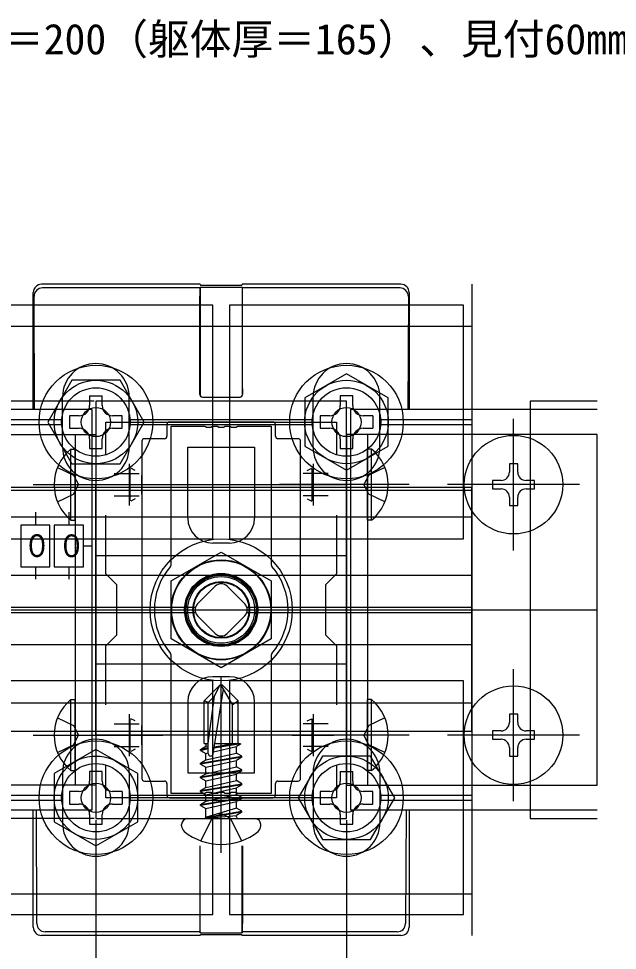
# Model space of a CAD drawing. Units: millimetres, scale not verified. Extents: x -875 to 875, y -1300 to 1292.
# Drawn here: x 551.3 to 694.7, y -1163.8 to -940.6 of the extents above; entities that cross this region are included whole.
import ezdxf
from ezdxf.enums import TextEntityAlignment as Align

# ---------------------------------------------------------------- set-up
doc = ezdxf.new("R2010")
doc.units = ezdxf.units.MM
doc.header["$LTSCALE"] = 8
for name, color, linetype in [('0-1_USER1', 3, 'Continuous'), ('0-2_YKK_11', 7, 'Continuous'), ('0-4_YKK_12', 2, 'Continuous'), ('0-5_YKK_13', 4, 'Continuous'), ('0-7_YKK_D', 6, 'Continuous'), ('0-9_YSS_K', 3, 'Continuous')]:
    doc.layers.add(name, color=color, linetype=linetype)
doc.styles.add('ＭＳ ゴシック', font='')
doc.styles.get('ＭＳ ゴシック').set_extended_font_data('MS Gothic')

msp = doc.modelspace()

# ---------------------------------------------------------------- linework, layer by layer
at = {"layer": '0-2_YKK_11'}
for p, q in [((577.8, -1047.217), (577.8, -1057.217)), ((621.8, -1047.217), (621.8, -1057.217)), ((572.8, -1052.217), (582.8, -1052.217)), ((616.8, -1052.217), (626.8, -1052.217)), ((577.8, -1107.217), (577.8, -1117.217)), ((621.8, -1107.217), (621.8, -1117.217)), ((572.8, -1112.217), (582.8, -1112.217)), ((616.8, -1112.217), (626.8, -1112.217))]:
    msp.add_line(p, q, dxfattribs=at)
msp.add_lwpolyline([(569.8, -1032.217), (569.8, -1132.217), (629.8, -1132.217), (629.8, -1032.217)], close=True, dxfattribs=at)
for points in [[(572.2, -1044.951), (572.2, -1037.217), (627.4, -1037.217), (627.4, -1044.951)], [(572.2, -1104.951), (572.2, -1090.817), (574.8, -1088.217), (574.8, -1076.217), (572.2, -1073.617), (572.2, -1059.484)], [(627.4, -1059.484), (627.4, -1073.617), (624.8, -1076.217), (624.8, -1088.217), (627.4, -1090.817), (627.4, -1104.951)], [(627.4, -1119.484), (627.4, -1127.217), (572.2, -1127.217), (572.2, -1119.484)]]:
    msp.add_lwpolyline(points, dxfattribs=at)
at = {"layer": '0-4_YKK_12'}
for p, q in [((568.8, -1034.217), (509.8, -1034.217)), ((568.8, -1034.217), (568.8, -1130.217)), ((689.8, -1034.217), (630.8, -1034.217)), ((630.8, -1034.217), (630.8, -1130.217)), ((568.8, -1130.217), (509.8, -1130.217)), ((689.8, -1130.217), (630.8, -1130.217))]:
    msp.add_line(p, q, dxfattribs=at)
msp.add_circle((599.8, -1082.217), 12, dxfattribs=at)
at = {"layer": '0-5_YKK_13'}
for p, q in [((594.8, -1004.217), (556.8, -1004.217)), ((594.8, -1004.217), (594.87, -1004.428)), ((604.73, -1004.428), (604.8, -1004.217)), ((642.8, -1004.217), (604.8, -1004.217)), ((659.8, -1004.217), (659.8, -1160.217)), ((554.8, -1034.217), (554.8, -1006.217)), ((594.728, -1005.102), (556.982, -1005.102)), ((594.728, -1005.102), (594.798, -1004.892)), ((594.798, -1004.892), (604.802, -1004.892)), ((594.87, -1004.428), (604.73, -1004.428)), ((604.872, -1005.102), (604.802, -1004.892)), ((642.618, -1005.102), (604.872, -1005.102)), ((644.8, -1006.217), (644.8, -1034.217)), ((555.106, -1034.217), (554.982, -1007.111)), ((644.618, -1007.111), (644.494, -1034.217)), ((539.8, -1014.217), (659.8, -1014.217)), ((568.3, -1030.917), (568.3, -1033.217)), ((568.3, -1030.917), (571.3, -1030.917)), ((571.3, -1033.217), (571.3, -1030.917)), ((631.3, -1030.917), (628.3, -1030.917)), ((628.3, -1030.917), (628.3, -1033.217)), ((631.3, -1033.217), (631.3, -1030.917)), ((561.8, -1043.217), (561.8, -1031.217)), ((577.8, -1043.217), (577.8, -1031.217)), ((595.295, -1031.252), (604.305, -1031.252)), ((595.33, -1031.217), (604.27, -1031.217)), ((621.8, -1043.217), (621.8, -1031.217)), ((637.8, -1043.217), (637.8, -1031.217)), ((539.8, -1036.617), (561.8, -1036.617)), ((539.8, -1037.817), (561.8, -1037.817)), ((563.5, -1035.717), (563.5, -1038.717)), ((565.8, -1035.717), (563.5, -1035.717)), ((576.1, -1035.717), (573.8, -1035.717)), ((576.1, -1038.717), (576.1, -1035.717)), ((577.8, -1036.617), (621.8, -1036.617)), ((577.8, -1037.817), (621.8, -1037.817)), ((586.8, -1037.817), (586.8, -1040.617)), ((612.2, -1037.217), (587.4, -1037.217)), ((612.8, -1040.617), (612.8, -1037.817)), ((625.8, -1035.717), (623.5, -1035.717)), ((636.1, -1035.717), (633.8, -1035.717)), ((636.1, -1035.717), (636.1, -1038.717)), ((637.8, -1036.617), (659.8, -1036.617)), ((637.8, -1037.817), (659.8, -1037.817)), ((669.8, -1068.017), (669.8, -1036.417)), ((563.5, -1038.717), (565.8, -1038.717)), ((573.8, -1038.717), (576.1, -1038.717)), ((633.8, -1038.717), (636.1, -1038.717)), ((564.8, -1040.217), (564.8, -1124.217)), ((568.3, -1041.217), (568.3, -1043.517)), ((580.8, -1041.817), (580.8, -1122.617)), ((586.2, -1041.217), (581.4, -1041.217)), ((618.2, -1041.217), (613.4, -1041.217)), ((618.8, -1122.617), (618.8, -1041.817)), ((628.3, -1041.217), (628.3, -1043.517)), ((631.3, -1043.517), (631.3, -1041.217)), ((634.8, -1040.217), (634.8, -1124.217)), ((564.8, -1060.717), (564.8, -1043.717)), ((628.3, -1043.517), (631.3, -1043.517)), ((634.8, -1060.717), (634.8, -1043.717)), ((578, -1056.119), (578, -1048.316)), ((579.222, -1048.829), (578.129, -1048.282)), ((620.378, -1048.829), (621.471, -1048.282)), ((621.6, -1056.119), (621.6, -1048.316)), ((670.8, -1049.217), (670.8, -1047.217)), ((574.199, -1049.526), (580.191, -1049.526)), ((580.8, -1054.527), (580.8, -1049.908)), ((618.8, -1054.527), (618.8, -1049.908)), ((625.401, -1049.526), (619.409, -1049.526)), ((554.8, -1052.217), (585.8, -1052.217)), ((644.8, -1052.217), (613.8, -1052.217)), ((685.6, -1052.217), (654, -1052.217)), ((659.8, -1053.499), (659.8, -1052.801)), ((659.8, -1111.278), (659.8, -1053.499)), ((574.199, -1054.909), (580.191, -1054.909)), ((579.222, -1055.606), (578.129, -1056.153)), ((625.401, -1054.909), (619.409, -1054.909)), ((620.378, -1055.606), (621.471, -1056.153)), ((539.8, -1059.917), (659.8, -1059.917)), ((555.3, -1058.798), (555.3, -1061.917)), ((563.3, -1058.798), (563.3, -1061.917)), ((563.782, -1060.717), (564.8, -1060.717)), ((635.818, -1060.717), (634.8, -1060.717)), ((601.8, -1066.217), (597.8, -1066.217)), ((568.869, -1066.917), (566.8, -1066.917)), ((555.3, -1071.917), (555.3, -1074.867)), ((563.3, -1071.917), (563.3, -1074.867)), ((539.8, -1073.917), (659.8, -1073.917)), ((594.143, -1080.803), (598.386, -1076.561)), ((601.214, -1076.561), (605.457, -1080.803)), ((593.649, -1081.617), (539.8, -1081.617)), ((659.8, -1081.617), (605.951, -1081.617)), ((539.8, -1082.817), (593.649, -1082.817)), ((598.386, -1087.874), (594.143, -1083.632)), ((605.457, -1083.632), (601.214, -1087.874)), ((605.951, -1082.817), (659.8, -1082.817)), ((539.8, -1090.517), (659.8, -1090.517)), ((669.8, -1128.017), (669.8, -1096.417)), ((599.45, -1100.217), (595.7, -1103.967)), ((601.8, -1098.217), (597.8, -1098.217)), ((598.213, -1102.869), (599.45, -1100.217)), ((600.15, -1100.217), (599.45, -1100.217)), ((599.8, -1140.417), (599.8, -1098.214)), ((602.5, -1104.894), (599.8, -1100.217)), ((600.15, -1100.217), (603.9, -1103.967)), ((597.87, -1116.723), (600.379, -1101.22)), ((539.8, -1104.517), (659.8, -1104.517)), ((564.8, -1120.717), (564.8, -1103.717)), ((595.7, -1114.217), (595.7, -1103.967)), ((596.7, -1104.382), (595.7, -1103.967)), ((596.7, -1114.217), (598.213, -1102.869)), ((603.9, -1114.217), (603.9, -1103.967)), ((634.8, -1120.717), (634.8, -1103.717)), ((578, -1116.119), (578, -1108.316)), ((579.222, -1108.829), (578.129, -1108.282)), ((620.378, -1108.829), (621.471, -1108.282)), ((621.6, -1116.119), (621.6, -1108.316)), ((670.8, -1109.217), (670.8, -1107.217)), ((539.8, -1111.278), (659.8, -1111.278)), ((574.199, -1109.526), (580.191, -1109.526)), ((580.8, -1114.527), (580.8, -1109.908)), ((618.8, -1114.527), (618.8, -1109.908)), ((625.401, -1109.526), (619.409, -1109.526)), ((554.8, -1112.217), (585.8, -1112.217)), ((644.8, -1112.217), (613.8, -1112.217)), ((685.6, -1112.217), (654, -1112.217)), ((574.199, -1114.909), (580.191, -1114.909)), ((579.222, -1115.606), (578.129, -1116.153)), ((594.856, -1115.624), (596.151, -1114.877)), ((594.856, -1115.624), (596.7, -1115.208)), ((594.856, -1115.86), (596.7, -1115.443)), ((594.856, -1115.86), (594.856, -1115.624)), ((594.856, -1115.86), (596.151, -1116.607)), ((595.7, -1114.217), (596.7, -1114.217)), ((596.151, -1114.217), (596.151, -1114.877)), ((596.151, -1114.877), (596.7, -1114.753)), ((597.955, -1116.2), (603.449, -1114.959)), ((604.421, -1114.265), (598.097, -1115.32)), ((603.298, -1114.217), (598.136, -1115.078)), ((599.071, -1114.217), (598.245, -1114.404)), ((598.275, -1114.217), (603.9, -1114.217)), ((604.421, -1114.398), (603.449, -1114.959)), ((603.449, -1116.525), (603.449, -1114.959)), ((604.421, -1114.265), (603.9, -1114.217)), ((604.421, -1114.265), (604.422, -1114.265)), ((604.421, -1114.265), (604.421, -1114.398)), ((625.401, -1114.909), (619.409, -1114.909)), ((620.378, -1115.606), (621.471, -1116.153)), ((594.856, -1118.92), (604.744, -1117.272)), ((604.744, -1117.508), (594.856, -1119.155)), ((594.856, -1118.92), (596.151, -1118.172)), ((596.151, -1116.607), (596.7, -1116.483)), ((596.151, -1118.172), (603.449, -1116.525)), ((596.151, -1118.172), (596.151, -1116.607)), ((604.744, -1117.272), (603.449, -1116.525)), ((604.744, -1117.508), (603.449, -1118.255)), ((604.744, -1117.508), (604.744, -1117.272)), ((594.856, -1119.155), (594.856, -1118.92)), ((594.856, -1119.155), (596.151, -1119.903)), ((596.151, -1119.903), (603.449, -1118.255)), ((596.151, -1121.468), (603.449, -1119.82)), ((596.151, -1121.468), (596.151, -1119.903)), ((603.449, -1119.82), (603.449, -1118.255)), ((604.744, -1120.568), (603.449, -1119.82)), ((561.8, -1121.217), (561.8, -1133.217)), ((563.782, -1120.717), (564.8, -1120.717)), ((571.3, -1120.917), (568.3, -1120.917)), ((568.3, -1120.917), (568.3, -1123.217)), ((571.3, -1123.217), (571.3, -1120.917)), ((577.8, -1121.217), (577.8, -1133.217)), ((594.856, -1122.216), (604.744, -1120.568)), ((604.744, -1120.803), (594.856, -1122.451)), ((594.856, -1122.216), (596.151, -1121.468)), ((594.856, -1122.451), (594.856, -1122.216)), ((594.856, -1122.451), (596.151, -1123.199)), ((596.151, -1123.199), (603.449, -1121.551)), ((604.744, -1120.803), (603.449, -1121.551)), ((603.449, -1123.116), (603.449, -1121.551)), ((604.744, -1120.803), (604.744, -1120.568)), ((621.8, -1121.217), (621.8, -1133.217)), ((628.3, -1120.917), (628.3, -1123.217)), ((628.3, -1120.917), (631.3, -1120.917)), ((631.3, -1123.217), (631.3, -1120.917)), ((635.818, -1120.717), (634.8, -1120.717)), ((637.8, -1121.217), (637.8, -1133.217)), ((581.4, -1123.217), (586.2, -1123.217)), ((586.8, -1123.817), (586.8, -1126.617)), ((594.856, -1125.511), (604.744, -1123.864)), ((604.744, -1124.099), (594.856, -1125.747)), ((594.856, -1125.511), (596.151, -1124.764)), ((596.151, -1124.764), (603.449, -1123.116)), ((596.151, -1124.764), (596.151, -1123.199)), ((596.151, -1126.494), (603.449, -1124.847)), ((604.744, -1123.864), (603.449, -1123.116)), ((604.744, -1124.099), (603.449, -1124.847)), ((603.449, -1126.412), (603.449, -1124.847)), ((604.744, -1124.099), (604.744, -1123.864)), ((612.8, -1126.617), (612.8, -1123.817)), ((613.4, -1123.217), (618.2, -1123.217)), ((539.8, -1126.617), (561.8, -1126.617)), ((565.8, -1125.717), (563.5, -1125.717)), ((576.1, -1125.717), (573.8, -1125.717)), ((576.1, -1125.717), (576.1, -1128.717)), ((577.8, -1126.617), (621.8, -1126.617)), ((594.856, -1125.747), (594.856, -1125.511)), ((594.856, -1125.747), (596.151, -1126.494)), ((596.151, -1128.06), (603.449, -1126.412)), ((596.151, -1128.06), (596.151, -1126.494)), ((604.744, -1127.395), (604.744, -1127.159)), ((623.5, -1125.717), (623.5, -1128.717)), ((625.8, -1125.717), (623.5, -1125.717)), ((636.1, -1125.717), (633.8, -1125.717)), ((636.1, -1128.717), (636.1, -1125.717)), ((637.8, -1126.617), (659.8, -1126.617)), ((539.8, -1127.817), (561.8, -1127.817)), ((573.8, -1128.717), (576.1, -1128.717)), ((577.8, -1127.817), (621.8, -1127.817)), ((587.4, -1127.217), (612.2, -1127.217)), ((604.744, -1127.395), (594.856, -1129.043)), ((594.856, -1128.807), (596.151, -1128.06)), ((594.856, -1129.043), (594.856, -1128.807)), ((594.856, -1129.043), (596.151, -1129.79)), ((596.151, -1129.79), (603.449, -1128.142)), ((604.744, -1127.395), (603.449, -1128.142)), ((603.449, -1129.708), (603.449, -1128.142)), ((623.5, -1128.717), (625.8, -1128.717)), ((633.8, -1128.717), (636.1, -1128.717)), ((637.8, -1127.817), (659.8, -1127.817)), ((554.8, -1158.22), (554.8, -1130.217)), ((555.668, -1157.345), (555.544, -1130.217)), ((568.3, -1131.217), (568.3, -1133.517)), ((571.3, -1133.517), (571.3, -1131.217)), ((596.151, -1131.817), (596.151, -1129.79)), ((603.449, -1129.708), (596.269, -1131.868)), ((596.269, -1131.868), (604.744, -1130.455)), ((604.744, -1130.69), (596.269, -1132.103)), ((596.269, -1132.103), (603.449, -1131.438)), ((597.55, -1132.217), (599.8, -1131.021)), ((602.05, -1132.217), (599.8, -1131.021)), ((604.744, -1130.69), (603.449, -1131.438)), ((603.449, -1131.817), (603.449, -1131.438)), ((604.744, -1130.69), (604.744, -1130.455)), ((628.3, -1131.217), (628.3, -1133.517)), ((644.056, -1130.217), (643.932, -1157.345)), ((644.8, -1130.217), (644.8, -1158.22)), ((568.3, -1133.517), (571.3, -1133.517)), ((590.33, -1133.941), (590.33, -1133.617)), ((591.73, -1132.217), (607.87, -1132.217)), ((597.55, -1132.217), (594.9, -1137.532)), ((596.269, -1132.103), (596.269, -1131.868)), ((602.05, -1132.217), (604.7, -1137.532)), ((609.27, -1133.941), (609.27, -1133.617)), ((594.695, -1138.747), (594.695, -1157.336)), ((594.798, -1159.543), (594.745, -1138.764)), ((604.802, -1159.543), (604.855, -1138.764)), ((604.905, -1138.747), (604.905, -1157.336)), ((539.8, -1150.217), (659.8, -1150.217)), ((594.8, -1160.217), (556.788, -1160.217)), ((594.728, -1159.333), (557.665, -1159.333)), ((594.728, -1159.333), (594.798, -1159.543)), ((594.798, -1159.543), (604.802, -1159.543)), ((594.8, -1160.217), (594.87, -1160.007)), ((594.87, -1160.007), (604.73, -1160.007)), ((604.73, -1160.007), (604.8, -1160.217)), ((642.812, -1160.217), (604.8, -1160.217)), ((604.872, -1159.333), (604.802, -1159.543)), ((641.935, -1159.333), (604.872, -1159.333))]:
    msp.add_line(p, q, dxfattribs=at)
for points in [[(594.798, -1004.892), (594.739, -1027.841), (594.732, -1030.616)], [(604.802, -1004.892), (604.861, -1027.841), (604.868, -1030.616)], [(594.695, -1030.652), (594.695, -1027.841), (594.695, -1007.099)], [(604.905, -1030.652), (604.905, -1027.841), (604.905, -1007.099)], [(689.8, -1032.217), (673.8, -1032.217), (673.8, -1132.217), (689.8, -1132.217)], [(623.5, -1035.717), (623.5, -1038.717), (625.8, -1038.717)], [(587.655, -1071.801), (587.8, -1071.41), (587.8, -1038.217), (595.883, -1038.217), (596.25, -1038.457), (597.35, -1038.457), (597.717, -1038.217), (598.883, -1038.217), (599.25, -1038.457), (600.35, -1038.457), (600.717, -1038.217), (601.883, -1038.217), (602.25, -1038.457), (603.35, -1038.457), (603.717, -1038.217), (611.8, -1038.217)], [(611.8, -1038.217), (611.8, -1071.41), (611.945, -1071.801)], [(568.3, -1043.517), (571.3, -1043.517), (571.3, -1041.217)], [(563.782, -1060.717), (563.782, -1043.717), (564.8, -1043.717)], [(591.8, -1060.217), (591.8, -1043.217), (607.8, -1043.217), (607.8, -1060.217)], [(635.818, -1060.717), (635.818, -1043.717), (634.8, -1043.717)], [(560.608, -1048.067), (564.421, -1049.927), (565.639, -1052.217)], [(638.992, -1048.067), (635.179, -1049.927), (633.961, -1052.217)], [(670.8, -1047.217), (668.8, -1047.217), (668.8, -1049.217)], [(666.8, -1051.217), (664.8, -1051.217), (664.8, -1053.217), (666.8, -1053.217)], [(672.8, -1053.217), (674.8, -1053.217), (674.8, -1051.217), (672.8, -1051.217)], [(539.8, -1053.499), (539.8, -1052.801), (659.8, -1052.801)], [(539.8, -1111.278), (539.8, -1053.499), (659.8, -1053.499)], [(560.608, -1056.367), (564.421, -1054.507), (565.639, -1052.217)], [(638.992, -1056.367), (635.179, -1054.507), (633.961, -1052.217)], [(668.8, -1055.217), (668.8, -1057.217), (670.8, -1057.217), (670.8, -1055.217)], [(611.945, -1092.634), (611.8, -1093.025), (611.8, -1126.217), (603.717, -1126.217), (603.35, -1125.977), (602.25, -1125.977), (601.883, -1126.217), (600.717, -1126.217), (600.35, -1125.977), (599.25, -1125.977), (598.883, -1126.217), (597.717, -1126.217), (597.35, -1125.977), (596.25, -1125.977), (595.883, -1126.217), (587.8, -1126.217), (587.8, -1093.025), (587.655, -1092.634)], [(563.782, -1120.717), (563.782, -1103.717), (564.8, -1103.717)], [(591.8, -1104.217), (591.8, -1121.217), (607.8, -1121.217), (607.8, -1104.217)], [(596.7, -1116.629), (596.7, -1104.382), (598.213, -1102.869)], [(602.5, -1114.217), (602.5, -1104.894), (603.9, -1103.967)], [(635.818, -1120.717), (635.818, -1103.717), (634.8, -1103.717)], [(560.608, -1108.067), (564.421, -1109.927), (565.639, -1112.217)], [(638.992, -1108.067), (635.179, -1109.927), (633.961, -1112.217)], [(670.8, -1107.217), (668.8, -1107.217), (668.8, -1109.217)], [(666.8, -1111.217), (664.8, -1111.217), (664.8, -1113.217), (666.8, -1113.217)], [(672.8, -1113.217), (674.8, -1113.217), (674.8, -1111.217), (672.8, -1111.217)], [(560.608, -1116.367), (564.421, -1114.507), (565.639, -1112.217)], [(638.992, -1116.367), (635.179, -1114.507), (633.961, -1112.217)], [(668.8, -1115.217), (668.8, -1117.217), (670.8, -1117.217), (670.8, -1115.217)], [(563.5, -1125.717), (563.5, -1128.717), (565.8, -1128.717)], [(594.856, -1128.807), (604.744, -1127.159), (603.449, -1126.412)], [(604.744, -1130.69), (604.744, -1130.455), (603.449, -1129.708)], [(628.3, -1133.517), (631.3, -1133.517), (631.3, -1131.217)]]:
    msp.add_lwpolyline(points, dxfattribs=at)
for points in [[(541.8, -1065.217), (597.8, -1065.217), (597.8, -1009.217), (541.8, -1009.217)], [(601.8, -1065.217), (657.8, -1065.217), (657.8, -1009.217), (601.8, -1009.217)], [(639.8, -1031.444), (629.8, -1025.67), (619.8, -1031.444), (619.8, -1042.991), (629.8, -1048.764), (639.8, -1042.991)], [(564.026, -1027.217), (558.253, -1037.217), (564.026, -1047.217), (575.573, -1047.217), (581.347, -1037.217), (575.573, -1027.217)], [(509.8, -1124.217), (509.8, -1040.217), (569.8, -1040.217), (569.8, -1124.217)], [(689.8, -1124.217), (689.8, -1040.217), (629.8, -1040.217), (629.8, -1124.217)], [(629.8, -1052.217), (629.8, -1112.217), (569.8, -1112.217), (569.8, -1052.217)], [(551.8, -1071.917), (558.8, -1071.917), (558.8, -1061.917), (551.8, -1061.917)], [(559.8, -1071.917), (566.8, -1071.917), (566.8, -1061.917), (559.8, -1061.917)], [(587.8, -1075.289), (599.8, -1068.361), (611.8, -1075.289), (611.8, -1089.146), (599.8, -1096.074), (587.8, -1089.146)], [(569.8, -1095.217), (569.8, -1069.217), (629.8, -1069.217), (629.8, -1095.217)], [(541.8, -1155.217), (597.8, -1155.217), (597.8, -1099.217), (541.8, -1099.217)], [(601.8, -1155.217), (657.8, -1155.217), (657.8, -1099.217), (601.8, -1099.217)], [(579.8, -1121.444), (569.8, -1115.67), (559.8, -1121.444), (559.8, -1132.991), (569.8, -1138.764), (579.8, -1132.991)], [(624.026, -1117.217), (618.253, -1127.217), (624.026, -1137.217), (635.573, -1137.217), (641.347, -1127.217), (635.573, -1117.217)]]:
    msp.add_lwpolyline(points, close=True, dxfattribs=at)
for centre, radius in [((569.8, -1037.217), 13.6), ((629.8, -1037.217), 13.6), ((569.8, -1037.217), 10), ((629.8, -1037.217), 10), ((569.8, -1037.217), 8.2), ((629.8, -1037.217), 8.2), ((569.8, -1037.217), 3.5), ((629.8, -1037.217), 3.5), ((669.8, -1052.217), 11.8), ((599.8, -1082.217), 17), ((599.8, -1082.217), 17), ((599.8, -1082.217), 11.856), ((599.8, -1082.217), 8.75), ((599.8, -1082.217), 8.5), ((599.8, -1082.217), 8.5), ((599.8, -1082.41), 8.49), ((599.8, -1082.217), 8), ((599.8, -1082.217), 8), ((599.8, -1082.217), 8), ((599.8, -1082.217), 6.8), ((599.8, -1082.217), 6.647), ((599.8, -1082.217), 6.64), ((669.8, -1112.217), 11.8), ((569.8, -1127.217), 13.6), ((629.8, -1127.217), 13.6), ((569.8, -1127.217), 10), ((629.8, -1127.217), 10), ((569.8, -1127.217), 8.2), ((629.8, -1127.217), 8.2), ((569.8, -1127.217), 3.5), ((629.8, -1127.217), 3.5)]:
    msp.add_circle(centre, radius, dxfattribs=at)
for centre, radius, start, end in [((556.8, -1006.217), 2, 90, 180), ((642.8, -1006.217), 2, 0, 90), ((556.982, -1007.102), 2, 90, 180.2617), ((642.618, -1007.102), 2, 359.7383, 90), ((569.8, -1031.217), 8, 0, 180), ((629.8, -1031.217), 8, 0, 180), ((565.8, -1033.217), 2.5, 270, 0), ((573.8, -1033.217), 2.5, 180, 270), ((625.8, -1033.217), 2.5, 270, 0), ((633.8, -1033.217), 2.5, 180, 270), ((565.8, -1041.217), 2.5, 0, 90), ((573.8, -1041.217), 2.5, 90, 180), ((625.8, -1041.217), 2.5, 0, 90), ((633.8, -1041.217), 2.5, 90, 180), ((570.863, -1052.217), 11.063, 129.79413, 230.20587), ((569.8, -1043.217), 8, 180, 0), ((629.8, -1043.217), 8, 180, 0), ((628.737, -1052.217), 11.063, 309.79413, 50.20587), ((666.8, -1049.217), 2, 270, 0), ((672.8, -1049.217), 2, 180, 270), ((666.8, -1055.217), 2, 0, 90), ((672.8, -1055.217), 2, 90, 180), ((597.8, -1060.217), 6, 180.00001, 269.99999), ((601.8, -1060.217), 6, 270.00001, 359.99999), ((599.8, -1082.217), 16, 139.3793, 220.6207), ((599.8, -1082.217), 16, 319.3793, 40.6207), ((599.8, -1082.217), 8.5, 359.99999, 180.00001), ((599.8, -1077.975), 2, 45, 135), ((599.797, -1082.014), 8.501, 183.27666, 357.50585), ((595.557, -1082.217), 2, 135, 225), ((604.043, -1082.217), 2, 315, 45), ((599.8, -1086.46), 2, 225, 315), ((597.8, -1104.217), 6, 90.00001, 179.99999), ((601.8, -1104.217), 6, 0.00001, 89.99999), ((570.863, -1112.217), 11.063, 129.79413, 230.20587), ((628.737, -1112.217), 11.063, 309.79413, 50.20587), ((666.8, -1109.217), 2, 270, 0), ((672.8, -1109.217), 2, 180, 270), ((569.8, -1121.217), 8, 0, 180), ((629.8, -1121.217), 8, 0, 180), ((666.8, -1115.217), 2, 0, 90), ((672.8, -1115.217), 2, 90, 180), ((597.289, -1116.629), 0.589, 180, 270), ((597.289, -1116.629), 0.589, 270, 350.8071), ((565.8, -1123.217), 2.5, 270, 0), ((573.8, -1123.217), 2.5, 180, 270), ((625.8, -1123.217), 2.5, 270, 0), ((633.8, -1123.217), 2.5, 180, 270), ((565.8, -1131.217), 2.5, 0, 90), ((573.8, -1131.217), 2.5, 90, 180), ((625.8, -1131.217), 2.5, 0, 90), ((633.8, -1131.217), 2.5, 90, 180), ((569.8, -1133.217), 8, 180, 0), ((591.73, -1133.617), 1.4, 90, 180), ((595.751, -1131.817), 0.4, 270, 360), ((603.849, -1131.817), 0.4, 180, 270), ((607.87, -1133.617), 1.4, 0, 90), ((629.8, -1133.217), 8, 180, 0), ((592.054, -1133.941), 1.724, 180, 230.87645), ((599.8, -1124.417), 14, 230.87645, 270), ((599.8, -1124.417), 14, 270, 309.12355), ((607.546, -1133.941), 1.724, 309.12355, 0), ((557.672, -1157.329), 2.004, 180.44387, 269.81844), ((641.928, -1157.329), 2.004, 270.18156, 359.55613)]:
    msp.add_arc(centre, radius, start, end, dxfattribs=at)
for centre, major_axis, ratio, start_param, end_param in [((594.73, -1007.099), (0, -2), 0.017455, 3.1939525, 4.712389), ((604.87, -1007.099), (0, -2), 0.017455, 1.5707963, 3.0892328), ((595.295, -1030.652), (0.424, 0.424), 0.999695, 2.3563468, 3.9268385), ((595.332, -1030.616), (-0.246, -0.549), 0.996125, 5.1323772, 6.702869), ((604.268, -1030.616), (0.246, -0.549), 0.996125, 5.8635017, 7.4339934), ((604.305, -1030.652), (-0.424, 0.424), 0.999695, 2.3563468, 3.9268385), ((587.4, -1037.817), (-0.424, 0.424), 0.999695, 5.4979394, 7.0684312), ((612.2, -1037.817), (0.424, 0.424), 0.999695, 5.4979394, 7.0684312), ((581.4, -1041.817), (-0.424, 0.424), 0.999695, 5.4979394, 7.0684312), ((586.2, -1040.617), (0.424, -0.424), 0.999695, 5.4979394, 7.0684312), ((613.4, -1040.617), (-0.424, -0.424), 0.999695, 5.4979394, 7.0684312), ((618.2, -1041.817), (0.424, 0.424), 0.999695, 5.4979394, 7.0684312), ((581.4, -1122.617), (-0.424, -0.424), 0.999695, 5.4979394, 7.0684312), ((618.2, -1122.617), (0.424, -0.424), 0.999695, 5.4979394, 7.0684312), ((586.2, -1123.817), (0.424, 0.424), 0.999695, 5.4979394, 7.0684312), ((613.4, -1123.817), (-0.424, 0.424), 0.999695, 5.4979394, 7.0684312), ((587.4, -1126.617), (-0.424, -0.424), 0.999695, 5.4979394, 7.0684312), ((612.2, -1126.617), (0.424, -0.424), 0.999695, 5.4979394, 7.0684312), ((556.803, -1158.205), (0.974, 1.765), 0.991424, 2.0784135, 3.641926), ((594.73, -1157.336), (0, 2), 0.017455, 1.5707963, 3.0892328), ((604.87, -1157.336), (0, 2), 0.017455, 3.1939525, 4.712389), ((642.797, -1158.205), (-0.974, 1.765), 0.991424, 2.6412593, 4.2047718)]:
    msp.add_ellipse(centre, major_axis=major_axis, ratio=ratio, start_param=start_param, end_param=end_param, dxfattribs=at)
at = {"layer": '0-7_YKK_D'}
for p, q in [((569.4, -1032.217), (478.8, -1032.217)), ((569.4, -1132.217), (478.8, -1132.217)), ((569.8, -1132.617), (569.8, -1191.217)), ((629.8, -1132.617), (629.8, -1191.217))]:
    msp.add_line(p, q, dxfattribs=at)
at = {"layer": '0-9_YSS_K'}
msp.add_line((509.8, -1082.217), (689.8, -1082.217), dxfattribs=at)

# ---------------------------------------------------------------- texts
at = {"layer": '0-1_USER1', "style": 'ＭＳ ゴシック'}
msp.add_text('本図は笠木幅K＝200（躯体厚＝165）、見付60㎜を示す。', height=7.331, dxfattribs=at).set_placement((482.318, -951.336), align=Align.BOTTOM_LEFT)
at = {"layer": '0-5_YKK_13', "style": 'ＭＳ ゴシック', "width": 0.9}
for p in [(552.365, -1071.16), (560.639, -1071.198)]:
    msp.add_text('０', height=5.422, dxfattribs=at).set_placement(p, align=Align.BOTTOM_LEFT)

doc.saveas('drawing.dxf')
